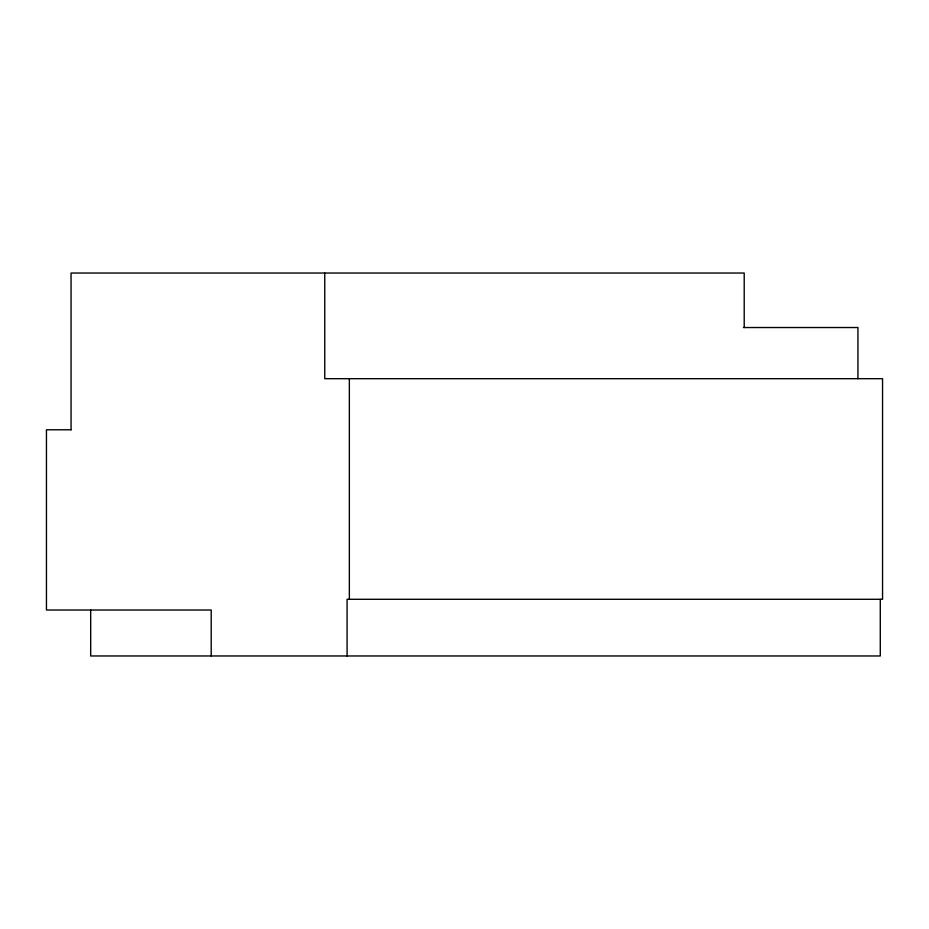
<?xml version="1.0" encoding="UTF-8"?>
<svg xmlns="http://www.w3.org/2000/svg" width="929" height="929" viewBox="0 0 929 929"><rect width="100%" height="100%" fill="white"/><g stroke="black" fill="none" stroke-linecap="round" stroke-linejoin="round"><path stroke-width="1.39" d="M743.421 327.531L857.943 327.531L857.943 378.684M71.08 429.779L46.45 429.779L46.45 610.016L211.208 610.016L211.208 655.967M880.286 599.286L880.286 655.967L90.682 655.967L90.682 610.016M744.21 327.531L744.21 273.033L71.057 273.033L71.057 429.779M349.35 378.684L349.35 599.286M347.086 655.967L347.086 599.286L882.55 599.286L882.55 378.684L324.755 378.684L324.755 273.033"/></g></svg>
